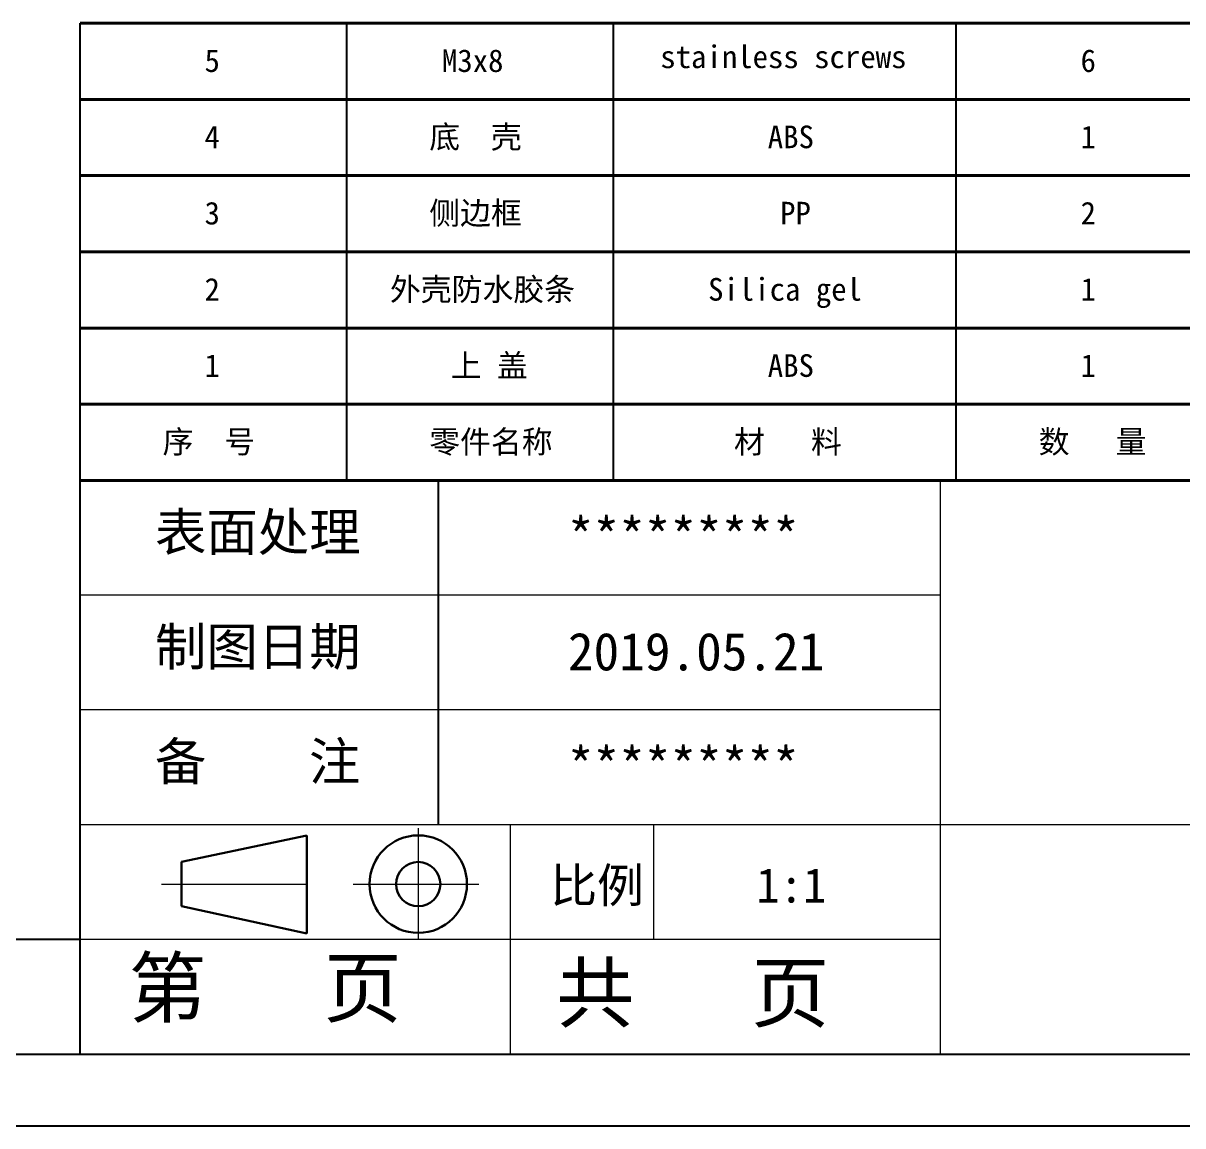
# Model space of a CAD drawing. Header units: inches. Extents: x 1153 to 3519, y 573 to 968.
# Drawn here: x 1356.1 to 1508.3, y 573 to 717.6 of the extents above; entities that cross this region are included whole.
import ezdxf

# ---------------------------------------------------------------- set-up
doc = ezdxf.new("R2010")
doc.units = ezdxf.units.IN
doc.linetypes.add('CENTER2', pattern=[28.575, 19.05, -3.175, 3.175, -3.175])
for name, color, linetype, lineweight in [('粗实线', 7, 'Continuous', 30), ('细实线', 3, 'Continuous', 9), ('细点划线', 2, 'CENTER2', 9)]:
    doc.layers.add(name, color=color, linetype=linetype, lineweight=lineweight)
doc.styles.get("Standard").update_dxf_attribs({"font": 'txt', "bigfont": 'gbcbig.shx'})

msp = doc.modelspace()

# ---------------------------------------------------------------- linework, layer by layer
for p, q in [((1363.602, 657.609), (1363.602, 717.609)), ((1398.602, 657.609), (1398.602, 717.609)), ((1433.602, 657.609), (1433.602, 717.609)), ((1478.602, 657.609), (1478.602, 717.609)), ((1363.602, 582.363), (1363.602, 657.609)), ((1410.632, 612.461), (1410.632, 657.609)), ((1363.602, 597.412), (1167.368, 597.412)), ((1167.368, 582.363), (1702.213, 582.363)), ((1152.911, 572.957), (1711.619, 572.957)), ((1152.911, 572.957), (1411.572, 572.957))]:
    msp.add_line(p, q)
at = {"layer": '粗实线', "color": 7, "lineweight": 40}
for p, q in [((1702.213, 717.609), (1363.602, 717.609)), ((1702.213, 707.609), (1363.602, 707.609)), ((1702.213, 697.609), (1363.602, 697.609)), ((1702.213, 687.609), (1363.602, 687.609)), ((1702.213, 677.609), (1363.602, 677.609)), ((1702.213, 667.609), (1363.602, 667.609)), ((1702.213, 657.609), (1363.602, 657.609))]:
    msp.add_line(p, q, dxfattribs=at)
at = {"layer": '粗实线', "color": 7}
for p, q in [((1393.345, 611.053), (1376.902, 607.568)), ((1393.345, 611.053), (1393.345, 598.166)), ((1376.902, 607.568), (1376.902, 601.753)), ((1376.902, 601.753), (1393.345, 598.166))]:
    msp.add_line(p, q, dxfattribs=at)
for radius in [6.393, 2.908]:
    msp.add_circle((1407.98, 604.66), radius, dxfattribs=at)
at = {"layer": '细实线', "color": 7}
for p, q in [((1476.473, 657.609), (1476.473, 582.363)), ((1476.473, 642.56), (1363.602, 642.56)), ((1476.473, 627.511), (1363.602, 627.511)), ((1702.213, 612.461), (1363.602, 612.461)), ((1420.037, 612.461), (1420.037, 582.363)), ((1438.849, 612.461), (1438.849, 597.412)), ((1476.473, 597.412), (1363.602, 597.412))]:
    msp.add_line(p, q, dxfattribs=at)
at = {"layer": '细点划线', "color": 7}
for p, q in [((1407.98, 612.02), (1407.98, 597.412)), ((1374.28, 604.66), (1394.605, 604.66)), ((1399.43, 604.66), (1415.954, 604.66))]:
    msp.add_line(p, q, dxfattribs=at)

# ---------------------------------------------------------------- texts
at = {"attachment_point": 1}
for s, insert, char_height, width in [('{\\fSimHei|b0|i0|c134|p49;5}', (1379.926, 714.18), 2.96954, 1687.73996), ('{\\fSimHei|b0|i0|c134|p49;M3x8}', (1411.089, 714.18), 2.96954, 1687.73996), ('{\\fSimHei|b0|i0|c134|p49;stainless screws}', (1439.75, 714.688), 2.96954, 1687.73996), ('{\\fSimHei|b0|i0|c134|p49;6}', (1494.926, 714.18), 2.96954, 1687.73996), ('{\\fSimHei|b0|i0|c134|p49;4}', (1379.926, 704.18), 2.96954, 1687.73996), ('{\\fSimHei|b0|i0|c134|p49;底  壳}', (1409.423, 704.18), 2.96954, 1687.73996), ('{\\fSimHei|b0|i0|c134|p49;ABS}', (1453.862, 704.18), 2.96954, 1687.73996), ('{\\fSimHei|b0|i0|c134|p49;1}', (1494.926, 704.18), 2.96954, 1687.73996), ('{\\fSimHei|b0|i0|c134|p49;侧边框}', (1409.423, 694.18), 2.96954, 1687.73996), ('{\\fSimHei|b0|i0|c134|p49;   PP}', (1449.423, 694.18), 2.96954, 1687.73996), ('{\\fSimHei|b0|i0|c134|p49;3}', (1379.926, 694.18), 2.96954, 1687.73996), ('{\\fSimHei|b0|i0|c134|p49;2}', (1494.926, 694.18), 2.96954, 1687.73996), ('{\\fSimHei|b0|i0|c134|p49;2}', (1379.926, 684.18), 2.96954, 1687.73996), ('{\\fSimHei|b0|i0|c134|p49;外壳防水胶条}', (1404.26, 684.18), 2.96954, 1687.73996), ('{\\fSimHei|b0|i0|c134|p49;Silica gel}', (1446.033, 684.18), 2.96954, 1687.73996), ('{\\fSimHei|b0|i0|c134|p49;1}', (1494.926, 684.18), 2.96954, 1687.73996), ('{\\fSimHei|b0|i0|c134|p49;上 盖}', (1412.244, 674.18), 2.96954, 1687.73996), ('{\\fSimHei|b0|i0|c134|p49;1}', (1379.926, 674.18), 2.96954, 1687.73996), ('{\\fSimHei|b0|i0|c134|p49;ABS}', (1453.862, 674.18), 2.96954, 1687.73996), ('{\\fSimHei|b0|i0|c134|p49;1}', (1494.926, 674.18), 2.96954, 1687.73996), ('{\\fSimHei|b0|i0|c134|p49;序  号}', (1374.423, 664.18), 2.96954, 1687.73996), ('{\\fSimHei|b0|i0|c134|p49;零件名称}', (1409.423, 664.18), 2.96954, 1687.73996), ('{\\fSimHei|b0|i0|c134|p49;材   料}', (1449.423, 664.18), 2.96954, 1687.73996), ('{\\fSimHei|b0|i0|c134|p49;数   量}', (1489.423, 664.18), 2.96954, 1687.73996), ('{\\fSimHei|b0|i0|c134|p49;表面处理}', (1373.417, 653.338), 4.94924, 2812.89994), ('{\\fSimHei|b0|i0|c134|p49;*********}', (1427.625, 652.702), 4.94924, 2812.89994), ('{\\fSimHei|b0|i0|c134|p49;制图日期}', (1373.417, 638.289), 4.94924, 2812.89994), ('{\\fSimHei|b0|i0|c134|p49;2019.\\fSimHei|b0|i0|c0|p49;0\\fSimHei|b0|i0|c134|p49;5.21}', (1427.625, 637.653), 4.94924, 2812.89994), ('{\\fSimHei|b0|i0|c134|p49;备    注}', (1373.417, 623.24), 4.94924, 2812.89994), ('{\\fSimHei|b0|i0|c134|p49;*********}', (1427.625, 622.603), 4.94924, 2812.89994)]:
    msp.add_mtext(s, dxfattribs=dict(at, insert=insert, char_height=char_height, width=width))
at = {"layer": '细实线', "color": 7, "attachment_point": 1}
for s, insert, char_height, width in [('{\\fSimSun|b0|i0|c134|p54;比例}', (1425.305, 606.762), 4.51481, 19.8186), ('{\\fSimSun|b0|i0|c134|p54;1:1}', (1452.347, 606.762), 4.51481, 19.8186), ('{\\fSimSun|b0|i0|c134|p54;第   页}', (1369.934, 594.825), 7.52468, 56.4351), ('{\\fSimSun|b0|i0|c134|p54; 共   页}', (1420.958, 594.186), 7.52468, 56.4351)]:
    msp.add_mtext(s, dxfattribs=dict(at, insert=insert, char_height=char_height, width=width))

doc.saveas('drawing.dxf')
